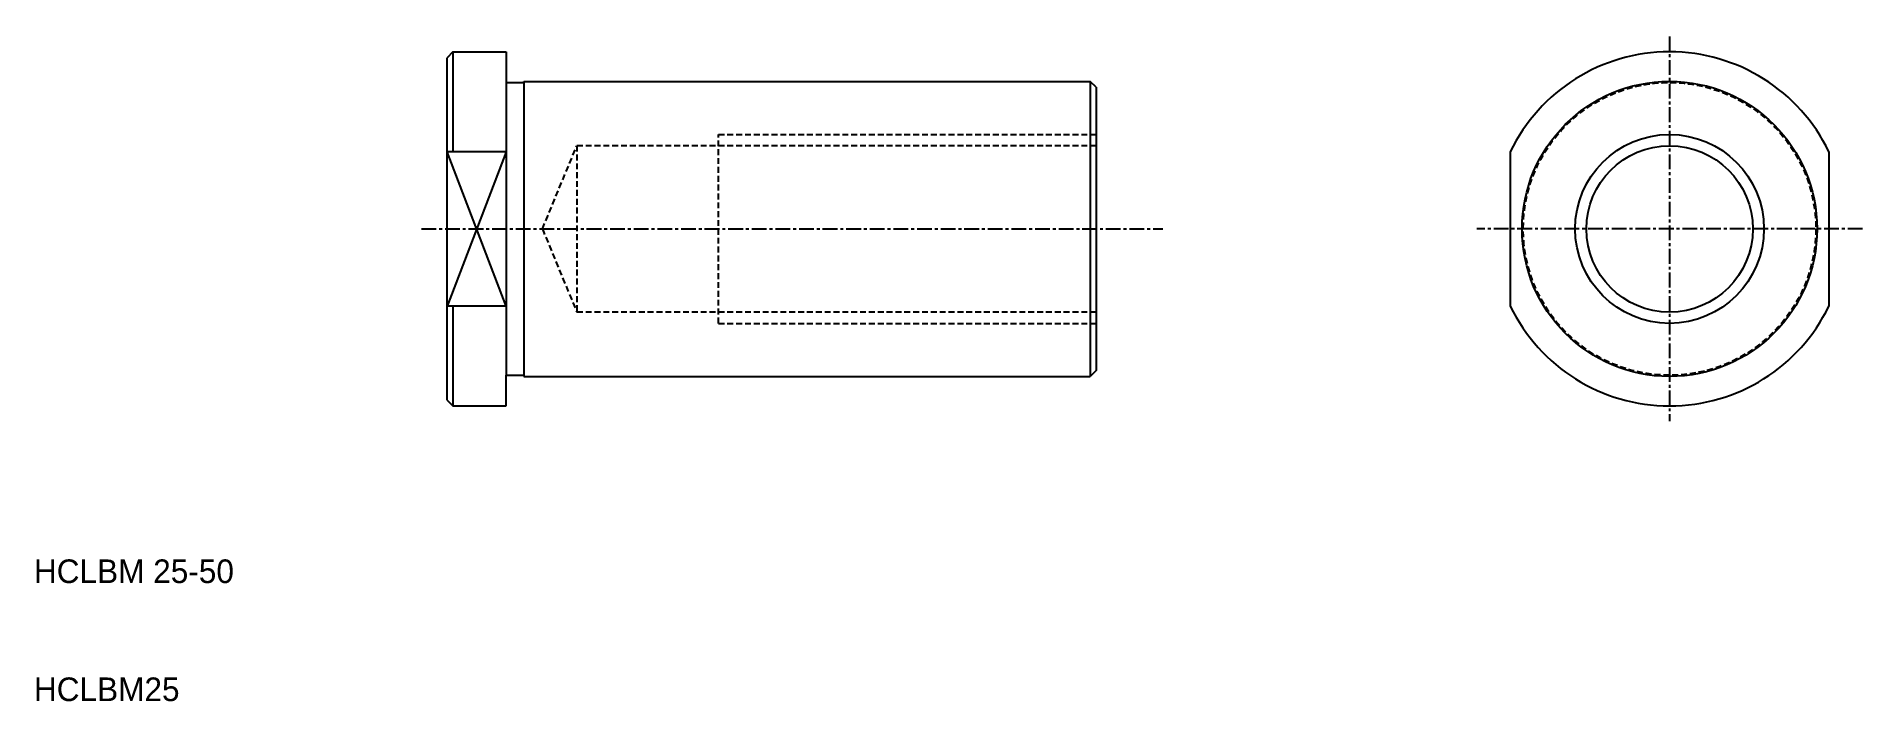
# Model space of a CAD drawing. Extents: x 28 to 183, y -71 to -14.
import ezdxf

# ---------------------------------------------------------------- set-up
doc = ezdxf.new("R2010")
doc.units = 0
doc.linetypes.add('CENTER', pattern=[2, 1.25, -0.25, 0.25, -0.25])
doc.linetypes.add('DASHED', pattern=[0.75, 0.5, -0.25])
doc.layers.get('0').update_dxf_attribs({"linetype": 'CONTINUOUS'})
doc.layers.add('CENTER', color=1, linetype='CENTER')

msp = doc.modelspace()

# ---------------------------------------------------------------- linework, layer by layer
at = {"color": 7, "linetype": 'CONTINUOUS'}
for p, q in [((63.55, -15.74), (63.05, -16.24)), ((63.05, -45.24), (63.05, -16.24)), ((63.55, -15.74), (68.05, -15.74)), ((63.55, -15.74), (63.55, -24.21)), ((68.05, -15.74), (68.05, -18.34)), ((68.05, -18.34), (68.05, -43.14)), ((68.05, -18.34), (69.55, -18.34)), ((69.55, -18.24), (117.55, -18.24)), ((69.55, -18.34), (69.55, -18.24)), ((69.55, -18.34), (69.55, -43.14)), ((117.55, -18.24), (117.55, -43.24)), ((118.05, -18.74), (117.55, -18.24)), ((118.05, -18.74), (118.05, -42.74)), ((68.05, -24.21), (63.05, -24.21)), ((153.14, -24.21), (153.14, -37.28)), ((180.14, -24.21), (180.14, -37.28)), ((68.05, -37.28), (63.05, -37.28)), ((63.55, -37.28), (63.55, -45.74)), ((68.05, -45.74), (68.05, -43.14)), ((68.05, -43.14), (69.55, -43.14)), ((69.55, -43.14), (69.55, -43.24)), ((69.55, -43.24), (117.55, -43.24)), ((118.05, -42.74), (117.55, -43.24)), ((63.05, -45.24), (63.55, -45.74)), ((63.55, -45.74), (68.05, -45.74))]:
    msp.add_line(p, q, dxfattribs=at)
at = {"color": 3, "linetype": 'DASHED'}
for p, q in [((86.05, -22.74), (118.05, -22.74)), ((86.05, -38.74), (86.05, -22.74)), ((71.13, -30.74), (74.05, -23.69)), ((118.05, -23.69), (74.05, -23.69)), ((74.05, -23.69), (74.05, -37.8)), ((71.13, -30.74), (74.05, -37.8)), ((118.05, -37.8), (74.05, -37.8)), ((86.05, -38.74), (118.05, -38.74))]:
    msp.add_line(p, q, dxfattribs=at)
at = {"color": 3, "linetype": 'CONTINUOUS'}
for p, q in [((68.05, -37.28), (63.05, -24.21)), ((68.05, -24.21), (63.05, -37.28))]:
    msp.add_line(p, q, dxfattribs=at)
at = {"color": 7, "linetype": 'CONTINUOUS'}
for radius in [12.5, 7.05]:
    msp.add_circle((166.64, -30.74), radius, dxfattribs=at)
at = {"color": 3, "linetype": 'DASHED'}
msp.add_circle((166.64, -30.74), 12.4, dxfattribs=at)
at = {"color": 3, "linetype": 'CONTINUOUS'}
msp.add_circle((166.64, -30.74), 8, dxfattribs=at)
at = {"color": 7, "linetype": 'CONTINUOUS'}
for start, end in [(25.8419, 154.1581), (205.8419, 334.1581)]:
    msp.add_arc((166.64, -30.74), 15, start, end, dxfattribs=at)
at = {"layer": 'CENTER', "color": 1, "linetype": 'CENTER'}
for p, q in [((166.64, -14.44), (166.64, -47.04)), ((60.88, -30.74), (123.7, -30.74)), ((182.99, -30.74), (150.3, -30.74))]:
    msp.add_line(p, q, dxfattribs=at)

# ---------------------------------------------------------------- texts
at = {"color": 7, "linetype": 'CONTINUOUS'}
for s, p in [('HCLBM 25-50', (28.05, -60.74)), ('HCLBM25', (28.05, -70.74))]:
    msp.add_text(s, height=2, dxfattribs=at).set_placement(p)

doc.saveas('drawing.dxf')
